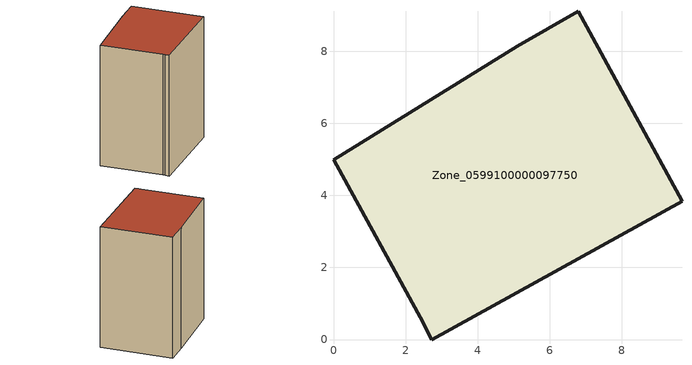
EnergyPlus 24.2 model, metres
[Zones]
Zone_0599100000097750
 floor ground (C_G): 2.57,0.28 2.49,0.47 0,4.99 5.1,8.14 6.79,9.1 9.67,3.84 2.73,0 z0
 wall outside (C_F): 2.73,0 9.67,3.84 6.79,9.1 5.1,8.14 0,4.99 2.49,0.47 2.57,0.28 2.73,0 z0:10.17
 roof outside (C_R): 2.49,0.47 2.57,0.28 2.73,0 9.67,3.84 6.79,9.1 5.1,8.14 0,4.99 z10.17
[BUILDING]
Pand.0599100000097750: North Axis=0; Terrain=City; Loads Convergence Tolerance Value=0.04; Temperature Convergence Tolerance Value=0.4; Solar Distribution=FullExterior; Maximum Number of Warmup Days=25; Minimum Number of Warmup Days=1
[Site:Location]
Rotterdam.The.Hague.AP_ZH_NLD Design_Conditions: Latitude=51.96; Longitude=4.45; Time Zone=1; Elevation=-4.5
[SITE:GROUNDTEMPERATURE:BUILDINGSURFACE]
18, 18, 18, 18, 18, 18, 18, 18, 18, 18, 18, 18
[MATERIAL] Thermal Absorptance=0.9; Solar Absorptance=0.7; Visible Absorptance=0.7
Name | Roughness | Thickness | Conductivity | Density | Specific Heat
G.TI.1946 | MediumSmooth | 0.15 | 1 | 540 | 1210
F.TI.1946 | Rough | 0.3 | 0.857143 | 1920 | 840
R.TI.1946 | MediumRough | 0.2 | 0.1 | 1500 | 1000
[CONSTRUCTION]
C_G: G.TI.1946
C_F: F.TI.1946
C_R: R.TI.1946
[ZONE]
Zone_0599100000097750: Type=1; Multiplier=1; Ceiling Height=Autocalculate; Volume=Autocalculate; Floor Area=autocalculate; Part of Total Floor Area=Yes
[ZONEINFILTRATION:DESIGNFLOWRATE]
Infil_Zone_0599100000097750: Zone or ZoneList or Space or SpaceList=Zone_0599100000097750; Schedule=AlwaysOn; Design Flow Rate Calculation Method=Flow/Area; Flow Rate per Floor Area=0.003; Constant Term Coefficient=1; Temperature Term Coefficient=0; Velocity Term Coefficient=0; Velocity Squared Term Coefficient=0
[HVACTEMPLATE:ZONE:IDEALLOADSAIRSYSTEM]
Zone_0599100000097750: Maximum Heating Supply Air Temperature=50; Minimum Cooling Supply Air Temperature=13; Maximum Heating Supply Air Humidity Ratio=0.0156; Minimum Cooling Supply Air Humidity Ratio=0.0077; Heating Limit=NoLimit; Cooling Limit=NoLimit; Dehumidification Control Type=ConstantSensibleHeatRatio; Cooling Sensible Heat Ratio=0.7; Dehumidification Setpoint=60; Humidification Control Type=None; Humidification Setpoint=30; Outdoor Air Method=None; Outdoor Air Flow Rate per Person=0.00944; Outdoor Air Flow Rate per Zone Floor Area=0; Outdoor Air Flow Rate per Zone=0; Demand Controlled Ventilation Type=None; Outdoor Air Economizer Type=NoEconomizer; Heat Recovery Type=None; Sensible Heat Recovery Effectiveness=0.7; Latent Heat Recovery Effectiveness=0.65
[ZONECONTROL:THERMOSTAT]
ThermostatControl_Zone_0599100000097750: Zone or ZoneList=Zone_0599100000097750; Control Type Schedule=DualSetpointControlType; Control 1=Thermostat_Zone_0599100000097750; Temperature Difference Between Cutout And Setpoint=0
[THERMOSTATSETPOINT:DUALSETPOINT]
Thermostat_Zone_0599100000097750: Heating Setpoint Temperature Schedule=HeatingSetpoint_Zone_0599100000097750; Cooling Setpoint Temperature Schedule=CoolingSetpoint_Zone_0599100000097750
[SCHEDULE:COMPACT]
HeatingSetpoint_Zone_0599100000097750: Through: 12/31, For: AllDays, Until: 24:00, 21
CoolingSetpoint_Zone_0599100000097750: Through: 12/31, For: AllDays, Until: 24:00, 24
DualSetpointControlType: Through: 12/31, For: AllDays, Until: 24:00, 4
AlwaysOn: Through: 12/31, For: AllDays, Until: 24:00, 1
